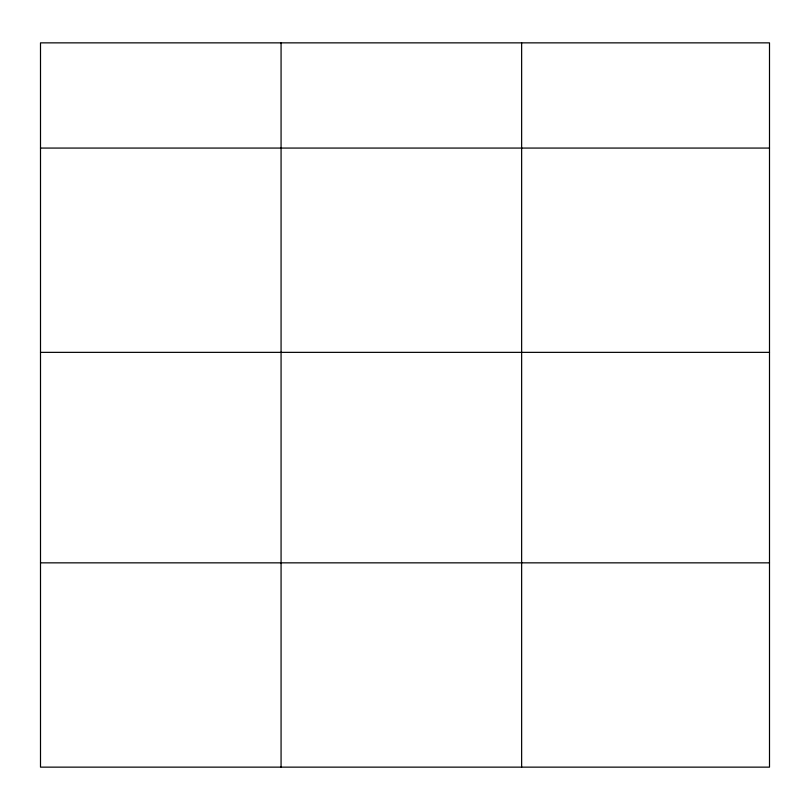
<?xml version="1.0" encoding="UTF-8"?>
<svg xmlns="http://www.w3.org/2000/svg" width="810" height="810" viewBox="0 0 810 810"><rect width="100%" height="100%" fill="white"/><g stroke="black" fill="none" stroke-linecap="round" stroke-linejoin="round"><path stroke-width="1.21" d="M769.5 352.36L769.5 42.859L40.5 42.859L40.5 767.141L769.5 767.141L769.5 352.36L40.5 352.36M40.5 148.068L769.5 148.068M40.5 562.849L769.5 562.849M521.64 42.859L521.64 767.141M281.07 42.859L281.07 767.141"/></g></svg>
